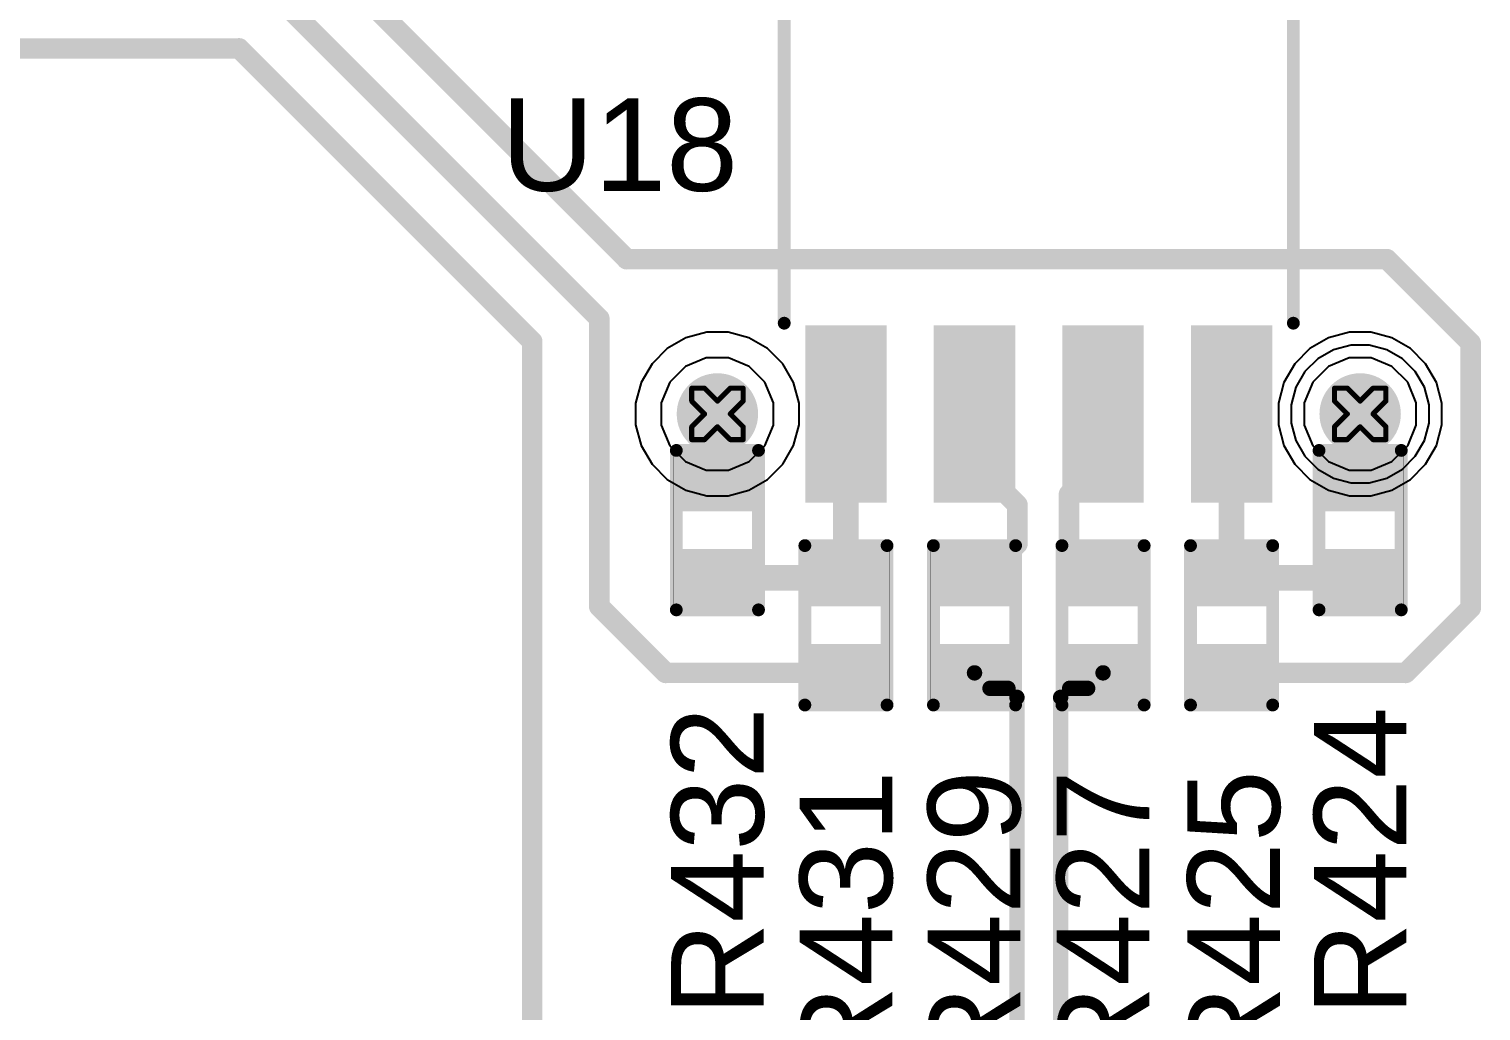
# Model space of a CAD drawing. Header units: inches. Extents: x 0 to 5379, y 0 to 5429.
# Drawn here: x 268.26 to 282.61, y 118.91 to 128.61 of the extents above; entities that cross this region are included whole.
import ezdxf

# ---------------------------------------------------------------- set-up
doc = ezdxf.new("R2010")
doc.units = ezdxf.units.IN
for name, color, linetype in [('Bottom Layer', 5, 'Continuous'), ('Bottom Solder', 6, 'Continuous'), ('Drill Drawing', 1, 'Continuous'), ('GND01', 16, 'Continuous'), ('GND02', 76, 'Continuous'), ('PWR', 156, 'Continuous'), ('SIG 01', 90, 'Continuous'), ('Top Layer', 1, 'Continuous'), ('Top Overlay', 2, 'Continuous'), ('Top Paste', 8, 'Continuous'), ('Top Solder', 216, 'Continuous'), ('Via Holes', 16, 'Continuous')]:
    doc.layers.add(name, color=color, linetype=linetype)
doc.styles.add('Arial', font='', dxfattribs={"height": 0.2})
doc.styles.get('Arial').set_extended_font_data('Arial')

# ---------------------------------------------------------------- blocks, each defined once
blk = doc.blocks.new('SOIC_8_0_154___3_90___W______140')
at = {"layer": 'Top Layer'}
for points in [[(-3.475, 1.605), (-3.475, 2.205), (-1.925, 2.205), (-1.925, 1.605)], [(1.925, 1.605), (1.925, 2.205), (3.475, 2.205), (3.475, 1.605)], [(-3.475, 0.335), (-3.475, 0.935), (-1.925, 0.935), (-1.925, 0.335)], [(1.925, 0.335), (1.925, 0.935), (3.475, 0.935), (3.475, 0.335)], [(-3.475, -0.935), (-3.475, -0.335), (-1.925, -0.335), (-1.925, -0.935)], [(1.925, -0.935), (1.925, -0.335), (3.475, -0.335), (3.475, -0.935)], [(-3.475, -2.205), (-3.475, -1.605), (-1.925, -1.605), (-1.925, -2.205)], [(1.925, -2.205), (1.925, -1.605), (3.475, -1.605), (3.475, -2.205)]]:
    blk.add_hatch(color=1, dxfattribs=at).paths.add_polyline_path(points)
at = {"layer": 'Top Overlay'}
blk.add_hatch(color=2, dxfattribs=at).paths.add_polyline_path([(-1.839, 1.626), (-1.483, 1.626), (-1.483, 2.21), (-1.839, 2.21)])
at = {"layer": 'Top Paste'}
for points in [[(-3.475, 1.605), (-3.475, 2.205), (-1.925, 2.205), (-1.925, 1.605)], [(1.925, 1.605), (1.925, 2.205), (3.475, 2.205), (3.475, 1.605)], [(-3.475, 0.335), (-3.475, 0.935), (-1.925, 0.935), (-1.925, 0.335)], [(1.925, 0.335), (1.925, 0.935), (3.475, 0.935), (3.475, 0.335)], [(-3.475, -0.935), (-3.475, -0.335), (-1.925, -0.335), (-1.925, -0.935)], [(1.925, -0.935), (1.925, -0.335), (3.475, -0.335), (3.475, -0.935)], [(-3.475, -2.205), (-3.475, -1.605), (-1.925, -1.605), (-1.925, -2.205)], [(1.925, -2.205), (1.925, -1.605), (3.475, -1.605), (3.475, -2.205)]]:
    blk.add_hatch(color=8, dxfattribs=at).paths.add_polyline_path(points)
at = {"layer": 'Top Solder'}
for points in [[(-3.577, 1.503), (-3.577, 2.307), (-1.823, 2.307), (-1.823, 1.503)], [(1.823, 1.503), (1.823, 2.307), (3.577, 2.307), (3.577, 1.503)], [(-3.577, 0.233), (-3.577, 1.037), (-1.823, 1.037), (-1.823, 0.233)], [(1.823, 0.233), (1.823, 1.037), (3.577, 1.037), (3.577, 0.233)], [(-3.577, -1.037), (-3.577, -0.233), (-1.823, -0.233), (-1.823, -1.037)], [(1.823, -1.037), (1.823, -0.233), (3.577, -0.233), (3.577, -1.037)], [(-3.577, -2.307), (-3.577, -1.503), (-1.823, -1.503), (-1.823, -2.307)], [(1.823, -2.307), (1.823, -1.503), (3.577, -1.503), (3.577, -2.307)]]:
    blk.add_hatch(color=216, dxfattribs=at).paths.add_polyline_path(points)
at = {"layer": 'Top Overlay'}
for points in [[(1.803, 2.515, 0.127, 0.127, 0), (-1.829, 2.515, 0.127, 0.127, 0)], [(-3.667, 1.93, 0.127, 0.127, 0), (-3.794, 2.057, 0.127, 0.127, 0)], [(-3.794, 1.803, 0.127, 0.127, 0), (-3.794, 2.057, 0.127, 0.127, 0)], [(-3.794, 1.803, 0.127, 0.127, 0), (-3.667, 1.93, 0.127, 0.127, 0)], [(1.803, -2.515, 0.127, 0.127, 0), (-1.829, -2.515, 0.127, 0.127, 0)]]:
    blk.add_lwpolyline(points, format="xyseb", dxfattribs=at)
for points in [[(-1.861, 2.515, 0.0635, 0.0635, 1), (-1.797, 2.515, 0.0635, 0.0635, 1)], [(1.772, 2.515, 0.0635, 0.0635, 1), (1.835, 2.515, 0.0635, 0.0635, 1)], [(-3.826, 2.057, 0.0635, 0.0635, 1), (-3.762, 2.057, 0.0635, 0.0635, 1)], [(-3.826, 2.057, 0.0635, 0.0635, 1), (-3.762, 2.057, 0.0635, 0.0635, 1)], [(-3.826, 1.803, 0.0635, 0.0635, 1), (-3.762, 1.803, 0.0635, 0.0635, 1)], [(-3.826, 1.803, 0.0635, 0.0635, 1), (-3.762, 1.803, 0.0635, 0.0635, 1)], [(-3.699, 1.93, 0.0635, 0.0635, 1), (-3.635, 1.93, 0.0635, 0.0635, 1)], [(-3.699, 1.93, 0.0635, 0.0635, 1), (-3.635, 1.93, 0.0635, 0.0635, 1)], [(-1.861, -2.515, 0.0635, 0.0635, 1), (-1.797, -2.515, 0.0635, 0.0635, 1)], [(1.772, -2.515, 0.0635, 0.0635, 1), (1.835, -2.515, 0.0635, 0.0635, 1)]]:
    blk.add_lwpolyline(points, format="xyseb", close=True, dxfattribs=at)
blk = doc.blocks.new('R___0402_339')
at = {"layer": 'Top Layer'}
for points in [[(-0.699, -0.318), (-0.699, 0.317), (-0.241, 0.317), (-0.241, -0.318)], [(0.241, -0.318), (0.241, 0.317), (0.699, 0.317), (0.699, -0.318)]]:
    blk.add_hatch(color=1, dxfattribs=at).paths.add_polyline_path(points)
at = {"layer": 'Top Paste'}
for points in [[(-0.699, -0.318), (-0.699, 0.317), (-0.241, 0.317), (-0.241, -0.318)], [(0.241, -0.318), (0.241, 0.317), (0.699, 0.317), (0.699, -0.318)]]:
    blk.add_hatch(color=8, dxfattribs=at).paths.add_polyline_path(points)
at = {"layer": 'Top Solder'}
for points in [[(-0.754, -0.373), (-0.754, 0.373), (-0.186, 0.373), (-0.186, -0.373)], [(0.186, -0.373), (0.186, 0.373), (0.754, 0.373), (0.754, -0.373)]]:
    blk.add_hatch(color=216, dxfattribs=at).paths.add_polyline_path(points)
at = {"layer": 'Top Overlay'}
for points in [[(0.787, 0.406, 0.127, 0.127, 0), (-0.787, 0.406, 0.127, 0.127, 0)], [(-0.787, -0.406, 0.127, 0.127, 0), (-0.787, 0.406, 0.127, 0.127, 0)], [(0.787, -0.406, 0.127, 0.127, 0), (0.787, 0.406, 0.127, 0.127, 0)], [(0.787, -0.406, 0.127, 0.127, 0), (-0.787, -0.406, 0.127, 0.127, 0)], [(0.813, -0.432, 0.00323, 0.00323, 0), (-0.813, -0.432, 0.00323, 0.00323, 0)]]:
    blk.add_lwpolyline(points, format="xyseb", dxfattribs=at)
for points in [[(-0.819, 0.406, 0.0635, 0.0635, 1), (-0.756, 0.406, 0.0635, 0.0635, 1)], [(-0.819, 0.406, 0.0635, 0.0635, 1), (-0.756, 0.406, 0.0635, 0.0635, 1)], [(0.756, 0.406, 0.0635, 0.0635, 1), (0.819, 0.406, 0.0635, 0.0635, 1)], [(0.756, 0.406, 0.0635, 0.0635, 1), (0.819, 0.406, 0.0635, 0.0635, 1)], [(-0.819, -0.406, 0.0635, 0.0635, 1), (-0.756, -0.406, 0.0635, 0.0635, 1)], [(-0.819, -0.406, 0.0635, 0.0635, 1), (-0.756, -0.406, 0.0635, 0.0635, 1)], [(-0.814, -0.432, 0.00161, 0.00161, 1), (-0.812, -0.432, 0.00161, 0.00161, 1)], [(0.756, -0.406, 0.0635, 0.0635, 1), (0.819, -0.406, 0.0635, 0.0635, 1)], [(0.756, -0.406, 0.0635, 0.0635, 1), (0.819, -0.406, 0.0635, 0.0635, 1)], [(0.812, -0.432, 0.00161, 0.00161, 1), (0.814, -0.432, 0.00161, 0.00161, 1)]]:
    blk.add_lwpolyline(points, format="xyseb", close=True, dxfattribs=at)
blk = doc.blocks.new('R___0402_340')
at = {"layer": 'Top Layer'}
for points in [[(-0.699, -0.318), (-0.699, 0.318), (-0.241, 0.318), (-0.241, -0.318)], [(0.241, -0.318), (0.241, 0.318), (0.699, 0.318), (0.699, -0.318)]]:
    blk.add_hatch(color=1, dxfattribs=at).paths.add_polyline_path(points)
at = {"layer": 'Top Paste'}
for points in [[(-0.699, -0.318), (-0.699, 0.318), (-0.241, 0.318), (-0.241, -0.318)], [(0.241, -0.318), (0.241, 0.318), (0.699, 0.318), (0.699, -0.318)]]:
    blk.add_hatch(color=8, dxfattribs=at).paths.add_polyline_path(points)
at = {"layer": 'Top Solder'}
for points in [[(-0.754, -0.373), (-0.754, 0.373), (-0.186, 0.373), (-0.186, -0.373)], [(0.186, -0.373), (0.186, 0.373), (0.754, 0.373), (0.754, -0.373)]]:
    blk.add_hatch(color=216, dxfattribs=at).paths.add_polyline_path(points)
at = {"layer": 'Top Overlay'}
for points in [[(-0.787, 0.406, 0.127, 0.127, 0), (0.787, 0.406, 0.127, 0.127, 0)], [(-0.787, 0.406, 0.127, 0.127, 0), (-0.787, -0.406, 0.127, 0.127, 0)], [(0.787, 0.406, 0.127, 0.127, 0), (0.787, -0.406, 0.127, 0.127, 0)], [(-0.787, -0.406, 0.127, 0.127, 0), (0.787, -0.406, 0.127, 0.127, 0)], [(-0.813, -0.432, 0.00323, 0.00323, 0), (0.813, -0.432, 0.00323, 0.00323, 0)]]:
    blk.add_lwpolyline(points, format="xyseb", dxfattribs=at)
for points in [[(-0.819, 0.406, 0.0635, 0.0635, 1), (-0.756, 0.406, 0.0635, 0.0635, 1)], [(-0.819, 0.406, 0.0635, 0.0635, 1), (-0.756, 0.406, 0.0635, 0.0635, 1)], [(0.756, 0.406, 0.0635, 0.0635, 1), (0.819, 0.406, 0.0635, 0.0635, 1)], [(0.756, 0.406, 0.0635, 0.0635, 1), (0.819, 0.406, 0.0635, 0.0635, 1)], [(-0.819, -0.406, 0.0635, 0.0635, 1), (-0.756, -0.406, 0.0635, 0.0635, 1)], [(-0.819, -0.406, 0.0635, 0.0635, 1), (-0.756, -0.406, 0.0635, 0.0635, 1)], [(-0.814, -0.432, 0.00161, 0.00161, 1), (-0.812, -0.432, 0.00161, 0.00161, 1)], [(0.756, -0.406, 0.0635, 0.0635, 1), (0.819, -0.406, 0.0635, 0.0635, 1)], [(0.756, -0.406, 0.0635, 0.0635, 1), (0.819, -0.406, 0.0635, 0.0635, 1)], [(0.812, -0.432, 0.00161, 0.00161, 1), (0.814, -0.432, 0.00161, 0.00161, 1)]]:
    blk.add_lwpolyline(points, format="xyseb", close=True, dxfattribs=at)
blk = doc.blocks.new('R___0402_342')
at = {"layer": 'Top Layer'}
for points in [[(-0.699, -0.318), (-0.699, 0.317), (-0.241, 0.317), (-0.241, -0.318)], [(0.241, -0.318), (0.241, 0.317), (0.699, 0.317), (0.699, -0.318)]]:
    blk.add_hatch(color=1, dxfattribs=at).paths.add_polyline_path(points)
at = {"layer": 'Top Paste'}
for points in [[(-0.699, -0.318), (-0.699, 0.317), (-0.241, 0.317), (-0.241, -0.318)], [(0.241, -0.318), (0.241, 0.317), (0.699, 0.317), (0.699, -0.318)]]:
    blk.add_hatch(color=8, dxfattribs=at).paths.add_polyline_path(points)
at = {"layer": 'Top Solder'}
for points in [[(-0.754, -0.373), (-0.754, 0.373), (-0.186, 0.373), (-0.186, -0.373)], [(0.186, -0.373), (0.186, 0.373), (0.754, 0.373), (0.754, -0.373)]]:
    blk.add_hatch(color=216, dxfattribs=at).paths.add_polyline_path(points)
at = {"layer": 'Top Overlay'}
for points in [[(0.787, 0.406, 0.127, 0.127, 0), (-0.787, 0.406, 0.127, 0.127, 0)], [(-0.787, -0.406, 0.127, 0.127, 0), (-0.787, 0.406, 0.127, 0.127, 0)], [(0.787, -0.406, 0.127, 0.127, 0), (0.787, 0.406, 0.127, 0.127, 0)], [(0.787, -0.406, 0.127, 0.127, 0), (-0.787, -0.406, 0.127, 0.127, 0)], [(0.813, -0.432, 0.00323, 0.00323, 0), (-0.813, -0.432, 0.00323, 0.00323, 0)]]:
    blk.add_lwpolyline(points, format="xyseb", dxfattribs=at)
for points in [[(-0.819, 0.406, 0.0635, 0.0635, 1), (-0.756, 0.406, 0.0635, 0.0635, 1)], [(-0.819, 0.406, 0.0635, 0.0635, 1), (-0.756, 0.406, 0.0635, 0.0635, 1)], [(0.756, 0.406, 0.0635, 0.0635, 1), (0.819, 0.406, 0.0635, 0.0635, 1)], [(0.756, 0.406, 0.0635, 0.0635, 1), (0.819, 0.406, 0.0635, 0.0635, 1)], [(-0.819, -0.406, 0.0635, 0.0635, 1), (-0.756, -0.406, 0.0635, 0.0635, 1)], [(-0.819, -0.406, 0.0635, 0.0635, 1), (-0.756, -0.406, 0.0635, 0.0635, 1)], [(-0.814, -0.432, 0.00161, 0.00161, 1), (-0.812, -0.432, 0.00161, 0.00161, 1)], [(0.756, -0.406, 0.0635, 0.0635, 1), (0.819, -0.406, 0.0635, 0.0635, 1)], [(0.756, -0.406, 0.0635, 0.0635, 1), (0.819, -0.406, 0.0635, 0.0635, 1)], [(0.812, -0.432, 0.00161, 0.00161, 1), (0.814, -0.432, 0.00161, 0.00161, 1)]]:
    blk.add_lwpolyline(points, format="xyseb", close=True, dxfattribs=at)
blk = doc.blocks.new('R___0402_344')
at = {"layer": 'Top Layer'}
for points in [[(-0.699, -0.318), (-0.699, 0.317), (-0.241, 0.317), (-0.241, -0.318)], [(0.241, -0.318), (0.241, 0.317), (0.699, 0.317), (0.699, -0.318)]]:
    blk.add_hatch(color=1, dxfattribs=at).paths.add_polyline_path(points)
at = {"layer": 'Top Paste'}
for points in [[(-0.699, -0.318), (-0.699, 0.317), (-0.241, 0.317), (-0.241, -0.318)], [(0.241, -0.318), (0.241, 0.317), (0.699, 0.317), (0.699, -0.318)]]:
    blk.add_hatch(color=8, dxfattribs=at).paths.add_polyline_path(points)
at = {"layer": 'Top Solder'}
for points in [[(-0.754, -0.373), (-0.754, 0.373), (-0.186, 0.373), (-0.186, -0.373)], [(0.186, -0.373), (0.186, 0.373), (0.754, 0.373), (0.754, -0.373)]]:
    blk.add_hatch(color=216, dxfattribs=at).paths.add_polyline_path(points)
at = {"layer": 'Top Overlay'}
for points in [[(0.787, 0.406, 0.127, 0.127, 0), (-0.787, 0.406, 0.127, 0.127, 0)], [(-0.787, -0.406, 0.127, 0.127, 0), (-0.787, 0.406, 0.127, 0.127, 0)], [(0.787, -0.406, 0.127, 0.127, 0), (0.787, 0.406, 0.127, 0.127, 0)], [(0.787, -0.406, 0.127, 0.127, 0), (-0.787, -0.406, 0.127, 0.127, 0)], [(0.813, -0.432, 0.00323, 0.00323, 0), (-0.813, -0.432, 0.00323, 0.00323, 0)]]:
    blk.add_lwpolyline(points, format="xyseb", dxfattribs=at)
for points in [[(-0.819, 0.406, 0.0635, 0.0635, 1), (-0.756, 0.406, 0.0635, 0.0635, 1)], [(-0.819, 0.406, 0.0635, 0.0635, 1), (-0.756, 0.406, 0.0635, 0.0635, 1)], [(0.756, 0.406, 0.0635, 0.0635, 1), (0.819, 0.406, 0.0635, 0.0635, 1)], [(0.756, 0.406, 0.0635, 0.0635, 1), (0.819, 0.406, 0.0635, 0.0635, 1)], [(-0.819, -0.406, 0.0635, 0.0635, 1), (-0.756, -0.406, 0.0635, 0.0635, 1)], [(-0.819, -0.406, 0.0635, 0.0635, 1), (-0.756, -0.406, 0.0635, 0.0635, 1)], [(-0.814, -0.432, 0.00161, 0.00161, 1), (-0.812, -0.432, 0.00161, 0.00161, 1)], [(0.756, -0.406, 0.0635, 0.0635, 1), (0.819, -0.406, 0.0635, 0.0635, 1)], [(0.756, -0.406, 0.0635, 0.0635, 1), (0.819, -0.406, 0.0635, 0.0635, 1)], [(0.812, -0.432, 0.00161, 0.00161, 1), (0.814, -0.432, 0.00161, 0.00161, 1)]]:
    blk.add_lwpolyline(points, format="xyseb", close=True, dxfattribs=at)
blk = doc.blocks.new('R___0402_346')
at = {"layer": 'Top Layer'}
for points in [[(-0.699, -0.318), (-0.699, 0.318), (-0.241, 0.318), (-0.241, -0.318)], [(0.241, -0.318), (0.241, 0.318), (0.699, 0.318), (0.699, -0.318)]]:
    blk.add_hatch(color=1, dxfattribs=at).paths.add_polyline_path(points)
at = {"layer": 'Top Paste'}
for points in [[(-0.699, -0.318), (-0.699, 0.318), (-0.241, 0.318), (-0.241, -0.318)], [(0.241, -0.318), (0.241, 0.318), (0.699, 0.318), (0.699, -0.318)]]:
    blk.add_hatch(color=8, dxfattribs=at).paths.add_polyline_path(points)
at = {"layer": 'Top Solder'}
for points in [[(-0.754, -0.373), (-0.754, 0.373), (-0.186, 0.373), (-0.186, -0.373)], [(0.186, -0.373), (0.186, 0.373), (0.754, 0.373), (0.754, -0.373)]]:
    blk.add_hatch(color=216, dxfattribs=at).paths.add_polyline_path(points)
at = {"layer": 'Top Overlay'}
for points in [[(-0.787, 0.406, 0.127, 0.127, 0), (0.787, 0.406, 0.127, 0.127, 0)], [(-0.787, 0.406, 0.127, 0.127, 0), (-0.787, -0.406, 0.127, 0.127, 0)], [(0.787, 0.406, 0.127, 0.127, 0), (0.787, -0.406, 0.127, 0.127, 0)], [(-0.787, -0.406, 0.127, 0.127, 0), (0.787, -0.406, 0.127, 0.127, 0)], [(-0.813, -0.432, 0.00323, 0.00323, 0), (0.813, -0.432, 0.00323, 0.00323, 0)]]:
    blk.add_lwpolyline(points, format="xyseb", dxfattribs=at)
for points in [[(-0.819, 0.406, 0.0635, 0.0635, 1), (-0.756, 0.406, 0.0635, 0.0635, 1)], [(-0.819, 0.406, 0.0635, 0.0635, 1), (-0.756, 0.406, 0.0635, 0.0635, 1)], [(0.756, 0.406, 0.0635, 0.0635, 1), (0.819, 0.406, 0.0635, 0.0635, 1)], [(0.756, 0.406, 0.0635, 0.0635, 1), (0.819, 0.406, 0.0635, 0.0635, 1)], [(-0.819, -0.406, 0.0635, 0.0635, 1), (-0.756, -0.406, 0.0635, 0.0635, 1)], [(-0.819, -0.406, 0.0635, 0.0635, 1), (-0.756, -0.406, 0.0635, 0.0635, 1)], [(-0.814, -0.432, 0.00161, 0.00161, 1), (-0.812, -0.432, 0.00161, 0.00161, 1)], [(0.756, -0.406, 0.0635, 0.0635, 1), (0.819, -0.406, 0.0635, 0.0635, 1)], [(0.756, -0.406, 0.0635, 0.0635, 1), (0.819, -0.406, 0.0635, 0.0635, 1)], [(0.812, -0.432, 0.00161, 0.00161, 1), (0.814, -0.432, 0.00161, 0.00161, 1)]]:
    blk.add_lwpolyline(points, format="xyseb", close=True, dxfattribs=at)
blk = doc.blocks.new('R___0402_347')
at = {"layer": 'Top Layer'}
for points in [[(-0.699, -0.318), (-0.699, 0.318), (-0.241, 0.318), (-0.241, -0.318)], [(0.241, -0.318), (0.241, 0.318), (0.699, 0.318), (0.699, -0.318)]]:
    blk.add_hatch(color=1, dxfattribs=at).paths.add_polyline_path(points)
at = {"layer": 'Top Paste'}
for points in [[(-0.699, -0.318), (-0.699, 0.318), (-0.241, 0.318), (-0.241, -0.318)], [(0.241, -0.318), (0.241, 0.318), (0.699, 0.318), (0.699, -0.318)]]:
    blk.add_hatch(color=8, dxfattribs=at).paths.add_polyline_path(points)
at = {"layer": 'Top Solder'}
for points in [[(-0.754, -0.373), (-0.754, 0.373), (-0.186, 0.373), (-0.186, -0.373)], [(0.186, -0.373), (0.186, 0.373), (0.754, 0.373), (0.754, -0.373)]]:
    blk.add_hatch(color=216, dxfattribs=at).paths.add_polyline_path(points)
at = {"layer": 'Top Overlay'}
for points in [[(-0.787, 0.406, 0.127, 0.127, 0), (0.787, 0.406, 0.127, 0.127, 0)], [(-0.787, 0.406, 0.127, 0.127, 0), (-0.787, -0.406, 0.127, 0.127, 0)], [(0.787, 0.406, 0.127, 0.127, 0), (0.787, -0.406, 0.127, 0.127, 0)], [(-0.787, -0.406, 0.127, 0.127, 0), (0.787, -0.406, 0.127, 0.127, 0)], [(-0.813, -0.432, 0.00323, 0.00323, 0), (0.813, -0.432, 0.00323, 0.00323, 0)]]:
    blk.add_lwpolyline(points, format="xyseb", dxfattribs=at)
for points in [[(-0.819, 0.406, 0.0635, 0.0635, 1), (-0.756, 0.406, 0.0635, 0.0635, 1)], [(-0.819, 0.406, 0.0635, 0.0635, 1), (-0.756, 0.406, 0.0635, 0.0635, 1)], [(0.756, 0.406, 0.0635, 0.0635, 1), (0.819, 0.406, 0.0635, 0.0635, 1)], [(0.756, 0.406, 0.0635, 0.0635, 1), (0.819, 0.406, 0.0635, 0.0635, 1)], [(-0.819, -0.406, 0.0635, 0.0635, 1), (-0.756, -0.406, 0.0635, 0.0635, 1)], [(-0.819, -0.406, 0.0635, 0.0635, 1), (-0.756, -0.406, 0.0635, 0.0635, 1)], [(-0.814, -0.432, 0.00161, 0.00161, 1), (-0.812, -0.432, 0.00161, 0.00161, 1)], [(0.756, -0.406, 0.0635, 0.0635, 1), (0.819, -0.406, 0.0635, 0.0635, 1)], [(0.756, -0.406, 0.0635, 0.0635, 1), (0.819, -0.406, 0.0635, 0.0635, 1)], [(0.812, -0.432, 0.00161, 0.00161, 1), (0.814, -0.432, 0.00161, 0.00161, 1)]]:
    blk.add_lwpolyline(points, format="xyseb", close=True, dxfattribs=at)

msp = doc.modelspace()

# ---------------------------------------------------------------- hatches: boundary and pattern name
at = {"layer": 'Bottom Layer'}
h = msp.add_hatch(color=5, dxfattribs=at)
edge = h.paths.add_edge_path()
edge.add_arc((275.062, 124.811), 0.3, 0, 360)
h = msp.add_hatch(color=5, dxfattribs=at)
edge = h.paths.add_edge_path()
edge.add_arc((281.412, 124.811), 0.3, 0, 360)
at = {"layer": 'Bottom Solder'}
h = msp.add_hatch(color=6, dxfattribs=at)
edge = h.paths.add_edge_path()
edge.add_arc((275.062, 124.811), 0.402, 0, 360)
h = msp.add_hatch(color=6, dxfattribs=at)
edge = h.paths.add_edge_path()
edge.add_arc((281.412, 124.811), 0.402, 0, 360)
at = {"layer": 'GND01'}
h = msp.add_hatch(color=16, dxfattribs=at)
edge = h.paths.add_edge_path()
edge.add_arc((275.062, 124.811), 0.3, 0, 360)
h = msp.add_hatch(color=16, dxfattribs=at)
edge = h.paths.add_edge_path()
edge.add_arc((281.412, 124.811), 0.3, 0, 360)
at = {"layer": 'GND02'}
h = msp.add_hatch(color=76, dxfattribs=at)
edge = h.paths.add_edge_path()
edge.add_arc((275.062, 124.811), 0.3, 0, 360)
h = msp.add_hatch(color=76, dxfattribs=at)
edge = h.paths.add_edge_path()
edge.add_arc((281.412, 124.811), 0.3, 0, 360)
at = {"layer": 'PWR'}
h = msp.add_hatch(color=156, dxfattribs=at)
edge = h.paths.add_edge_path()
edge.add_arc((275.062, 124.811), 0.3, 0, 360)
h = msp.add_hatch(color=156, dxfattribs=at)
edge = h.paths.add_edge_path()
edge.add_arc((281.412, 124.811), 0.3, 0, 360)
at = {"layer": 'SIG 01'}
h = msp.add_hatch(color=90, dxfattribs=at)
edge = h.paths.add_edge_path()
edge.add_arc((275.062, 124.811), 0.3, 0, 360)
h = msp.add_hatch(color=90, dxfattribs=at)
edge = h.paths.add_edge_path()
edge.add_arc((281.412, 124.811), 0.3, 0, 360)
at = {"layer": 'Top Layer'}
h = msp.add_hatch(color=1, dxfattribs=at)
edge = h.paths.add_edge_path()
edge.add_arc((275.062, 124.811), 0.3, 0, 360)
h = msp.add_hatch(color=1, dxfattribs=at)
edge = h.paths.add_edge_path()
edge.add_arc((281.412, 124.811), 0.3, 0, 360)
at = {"layer": 'Top Solder'}
h = msp.add_hatch(color=216, dxfattribs=at)
edge = h.paths.add_edge_path()
edge.add_arc((275.062, 124.811), 0.402, 0, 360)
h = msp.add_hatch(color=216, dxfattribs=at)
edge = h.paths.add_edge_path()
edge.add_arc((281.412, 124.811), 0.402, 0, 360)
at = {"layer": 'Via Holes'}
h = msp.add_hatch(color=7, dxfattribs=at)
edge = h.paths.add_edge_path()
edge.add_arc((275.062, 124.811), 0.15, 0, 360)
h = msp.add_hatch(color=7, dxfattribs=at)
edge = h.paths.add_edge_path()
edge.add_arc((281.412, 124.811), 0.15, 0, 360)

# ---------------------------------------------------------------- linework, layer by layer
at = {"layer": 'Bottom Layer'}
for p, q in [((274.75, 125.564), (274.566, 125.457)), ((274.956, 125.619), (274.75, 125.564)), ((275.169, 125.619), (274.956, 125.619)), ((275.374, 125.564), (275.169, 125.619)), ((275.558, 125.457), (275.374, 125.564)), ((281.1, 125.564), (280.916, 125.457)), ((281.306, 125.619), (281.1, 125.564)), ((281.519, 125.619), (281.306, 125.619)), ((281.724, 125.564), (281.519, 125.619)), ((281.908, 125.457), (281.724, 125.564)), ((274.566, 125.457), (274.416, 125.307)), ((275.709, 125.307), (275.558, 125.457)), ((280.916, 125.457), (280.766, 125.307)), ((282.059, 125.307), (281.908, 125.457)), ((274.416, 125.307), (274.309, 125.123)), ((275.815, 125.123), (275.709, 125.307)), ((280.766, 125.307), (280.659, 125.123)), ((282.165, 125.123), (282.059, 125.307)), ((274.309, 125.123), (274.254, 124.917)), ((275.87, 124.917), (275.815, 125.123)), ((280.659, 125.123), (280.604, 124.917)), ((282.22, 124.917), (282.165, 125.123)), ((274.254, 124.917), (274.254, 124.704)), ((275.87, 124.704), (275.87, 124.917)), ((280.604, 124.917), (280.604, 124.704)), ((282.22, 124.704), (282.22, 124.917)), ((274.254, 124.704), (274.309, 124.499)), ((275.815, 124.499), (275.87, 124.704)), ((280.604, 124.704), (280.659, 124.499)), ((282.165, 124.499), (282.22, 124.704)), ((274.309, 124.499), (274.416, 124.315)), ((275.709, 124.315), (275.815, 124.499)), ((280.659, 124.499), (280.766, 124.315)), ((282.059, 124.315), (282.165, 124.499)), ((274.416, 124.315), (274.566, 124.164)), ((275.558, 124.164), (275.709, 124.315)), ((280.766, 124.315), (280.916, 124.164)), ((281.908, 124.164), (282.059, 124.315)), ((274.566, 124.164), (274.75, 124.058)), ((275.374, 124.058), (275.558, 124.164)), ((280.916, 124.164), (281.1, 124.058)), ((281.724, 124.058), (281.908, 124.164)), ((274.75, 124.058), (274.956, 124.003)), ((274.956, 124.003), (275.169, 124.003)), ((275.169, 124.003), (275.374, 124.058)), ((281.1, 124.058), (281.306, 124.003)), ((281.306, 124.003), (281.519, 124.003)), ((281.519, 124.003), (281.724, 124.058))]:
    msp.add_line(p, q, dxfattribs=at)
at = {"layer": 'Drill Drawing'}
for points in [[(274.808, 124.938, 0.0508, 0.0508, 0), (274.808, 125.065, 0.0508, 0.0508, 0)], [(274.808, 125.065, 0.0508, 0.0508, 0), (274.935, 125.065, 0.0508, 0.0508, 0)], [(274.935, 125.065, 0.0508, 0.0508, 0), (275.062, 124.938, 0.0508, 0.0508, 0)], [(275.062, 124.938, 0.0508, 0.0508, 0), (275.189, 125.065, 0.0508, 0.0508, 0)], [(275.189, 125.065, 0.0508, 0.0508, 0), (275.316, 125.065, 0.0508, 0.0508, 0)], [(275.316, 124.938, 0.0508, 0.0508, 0), (275.316, 125.065, 0.0508, 0.0508, 0)], [(281.158, 124.938, 0.0508, 0.0508, 0), (281.158, 125.065, 0.0508, 0.0508, 0)], [(281.158, 125.065, 0.0508, 0.0508, 0), (281.285, 125.065, 0.0508, 0.0508, 0)], [(281.285, 125.065, 0.0508, 0.0508, 0), (281.412, 124.938, 0.0508, 0.0508, 0)], [(281.412, 124.938, 0.0508, 0.0508, 0), (281.539, 125.065, 0.0508, 0.0508, 0)], [(281.539, 125.065, 0.0508, 0.0508, 0), (281.666, 125.065, 0.0508, 0.0508, 0)], [(281.666, 124.938, 0.0508, 0.0508, 0), (281.666, 125.065, 0.0508, 0.0508, 0)], [(274.808, 124.938, 0.0508, 0.0508, 0), (274.935, 124.811, 0.0508, 0.0508, 0)], [(275.189, 124.811, 0.0508, 0.0508, 0), (275.316, 124.938, 0.0508, 0.0508, 0)], [(281.158, 124.938, 0.0508, 0.0508, 0), (281.285, 124.811, 0.0508, 0.0508, 0)], [(281.539, 124.811, 0.0508, 0.0508, 0), (281.666, 124.938, 0.0508, 0.0508, 0)], [(274.808, 124.684, 0.0508, 0.0508, 0), (274.935, 124.811, 0.0508, 0.0508, 0)], [(275.189, 124.811, 0.0508, 0.0508, 0), (275.316, 124.684, 0.0508, 0.0508, 0)], [(281.158, 124.684, 0.0508, 0.0508, 0), (281.285, 124.811, 0.0508, 0.0508, 0)], [(281.539, 124.811, 0.0508, 0.0508, 0), (281.666, 124.684, 0.0508, 0.0508, 0)], [(274.808, 124.557, 0.0508, 0.0508, 0), (274.808, 124.684, 0.0508, 0.0508, 0)], [(274.935, 124.557, 0.0508, 0.0508, 0), (275.062, 124.684, 0.0508, 0.0508, 0)], [(275.062, 124.684, 0.0508, 0.0508, 0), (275.189, 124.557, 0.0508, 0.0508, 0)], [(275.316, 124.557, 0.0508, 0.0508, 0), (275.316, 124.684, 0.0508, 0.0508, 0)], [(281.158, 124.557, 0.0508, 0.0508, 0), (281.158, 124.684, 0.0508, 0.0508, 0)], [(281.285, 124.557, 0.0508, 0.0508, 0), (281.412, 124.684, 0.0508, 0.0508, 0)], [(281.412, 124.684, 0.0508, 0.0508, 0), (281.539, 124.557, 0.0508, 0.0508, 0)], [(281.666, 124.557, 0.0508, 0.0508, 0), (281.666, 124.684, 0.0508, 0.0508, 0)], [(274.808, 124.557, 0.0508, 0.0508, 0), (274.935, 124.557, 0.0508, 0.0508, 0)], [(275.189, 124.557, 0.0508, 0.0508, 0), (275.316, 124.557, 0.0508, 0.0508, 0)], [(281.158, 124.557, 0.0508, 0.0508, 0), (281.285, 124.557, 0.0508, 0.0508, 0)], [(281.539, 124.557, 0.0508, 0.0508, 0), (281.666, 124.557, 0.0508, 0.0508, 0)]]:
    msp.add_lwpolyline(points, format="xyseb", dxfattribs=at)
for points in [[(274.796, 125.065, 0.0254, 0.0254, 1), (274.821, 125.065, 0.0254, 0.0254, 1)], [(274.796, 125.065, 0.0254, 0.0254, 1), (274.821, 125.065, 0.0254, 0.0254, 1)], [(274.923, 125.065, 0.0254, 0.0254, 1), (274.948, 125.065, 0.0254, 0.0254, 1)], [(274.923, 125.065, 0.0254, 0.0254, 1), (274.948, 125.065, 0.0254, 0.0254, 1)], [(275.177, 125.065, 0.0254, 0.0254, 1), (275.202, 125.065, 0.0254, 0.0254, 1)], [(275.177, 125.065, 0.0254, 0.0254, 1), (275.202, 125.065, 0.0254, 0.0254, 1)], [(275.304, 125.065, 0.0254, 0.0254, 1), (275.329, 125.065, 0.0254, 0.0254, 1)], [(275.304, 125.065, 0.0254, 0.0254, 1), (275.329, 125.065, 0.0254, 0.0254, 1)], [(281.146, 125.065, 0.0254, 0.0254, 1), (281.171, 125.065, 0.0254, 0.0254, 1)], [(281.146, 125.065, 0.0254, 0.0254, 1), (281.171, 125.065, 0.0254, 0.0254, 1)], [(281.273, 125.065, 0.0254, 0.0254, 1), (281.298, 125.065, 0.0254, 0.0254, 1)], [(281.273, 125.065, 0.0254, 0.0254, 1), (281.298, 125.065, 0.0254, 0.0254, 1)], [(281.527, 125.065, 0.0254, 0.0254, 1), (281.552, 125.065, 0.0254, 0.0254, 1)], [(281.527, 125.065, 0.0254, 0.0254, 1), (281.552, 125.065, 0.0254, 0.0254, 1)], [(281.654, 125.065, 0.0254, 0.0254, 1), (281.679, 125.065, 0.0254, 0.0254, 1)], [(281.654, 125.065, 0.0254, 0.0254, 1), (281.679, 125.065, 0.0254, 0.0254, 1)], [(274.796, 124.938, 0.0254, 0.0254, 1), (274.821, 124.938, 0.0254, 0.0254, 1)], [(274.796, 124.938, 0.0254, 0.0254, 1), (274.821, 124.938, 0.0254, 0.0254, 1)], [(275.05, 124.938, 0.0254, 0.0254, 1), (275.075, 124.938, 0.0254, 0.0254, 1)], [(275.05, 124.938, 0.0254, 0.0254, 1), (275.075, 124.938, 0.0254, 0.0254, 1)], [(275.304, 124.938, 0.0254, 0.0254, 1), (275.329, 124.938, 0.0254, 0.0254, 1)], [(275.304, 124.938, 0.0254, 0.0254, 1), (275.329, 124.938, 0.0254, 0.0254, 1)], [(281.146, 124.938, 0.0254, 0.0254, 1), (281.171, 124.938, 0.0254, 0.0254, 1)], [(281.146, 124.938, 0.0254, 0.0254, 1), (281.171, 124.938, 0.0254, 0.0254, 1)], [(281.4, 124.938, 0.0254, 0.0254, 1), (281.425, 124.938, 0.0254, 0.0254, 1)], [(281.4, 124.938, 0.0254, 0.0254, 1), (281.425, 124.938, 0.0254, 0.0254, 1)], [(281.654, 124.938, 0.0254, 0.0254, 1), (281.679, 124.938, 0.0254, 0.0254, 1)], [(281.654, 124.938, 0.0254, 0.0254, 1), (281.679, 124.938, 0.0254, 0.0254, 1)], [(274.923, 124.811, 0.0254, 0.0254, 1), (274.948, 124.811, 0.0254, 0.0254, 1)], [(274.923, 124.811, 0.0254, 0.0254, 1), (274.948, 124.811, 0.0254, 0.0254, 1)], [(275.177, 124.811, 0.0254, 0.0254, 1), (275.202, 124.811, 0.0254, 0.0254, 1)], [(275.177, 124.811, 0.0254, 0.0254, 1), (275.202, 124.811, 0.0254, 0.0254, 1)], [(281.273, 124.811, 0.0254, 0.0254, 1), (281.298, 124.811, 0.0254, 0.0254, 1)], [(281.273, 124.811, 0.0254, 0.0254, 1), (281.298, 124.811, 0.0254, 0.0254, 1)], [(281.527, 124.811, 0.0254, 0.0254, 1), (281.552, 124.811, 0.0254, 0.0254, 1)], [(281.527, 124.811, 0.0254, 0.0254, 1), (281.552, 124.811, 0.0254, 0.0254, 1)], [(274.796, 124.684, 0.0254, 0.0254, 1), (274.821, 124.684, 0.0254, 0.0254, 1)], [(274.796, 124.684, 0.0254, 0.0254, 1), (274.821, 124.684, 0.0254, 0.0254, 1)], [(275.05, 124.684, 0.0254, 0.0254, 1), (275.075, 124.684, 0.0254, 0.0254, 1)], [(275.05, 124.684, 0.0254, 0.0254, 1), (275.075, 124.684, 0.0254, 0.0254, 1)], [(275.304, 124.684, 0.0254, 0.0254, 1), (275.329, 124.684, 0.0254, 0.0254, 1)], [(275.304, 124.684, 0.0254, 0.0254, 1), (275.329, 124.684, 0.0254, 0.0254, 1)], [(281.146, 124.684, 0.0254, 0.0254, 1), (281.171, 124.684, 0.0254, 0.0254, 1)], [(281.146, 124.684, 0.0254, 0.0254, 1), (281.171, 124.684, 0.0254, 0.0254, 1)], [(281.4, 124.684, 0.0254, 0.0254, 1), (281.425, 124.684, 0.0254, 0.0254, 1)], [(281.4, 124.684, 0.0254, 0.0254, 1), (281.425, 124.684, 0.0254, 0.0254, 1)], [(281.654, 124.684, 0.0254, 0.0254, 1), (281.679, 124.684, 0.0254, 0.0254, 1)], [(281.654, 124.684, 0.0254, 0.0254, 1), (281.679, 124.684, 0.0254, 0.0254, 1)], [(274.796, 124.557, 0.0254, 0.0254, 1), (274.821, 124.557, 0.0254, 0.0254, 1)], [(274.796, 124.557, 0.0254, 0.0254, 1), (274.821, 124.557, 0.0254, 0.0254, 1)], [(274.923, 124.557, 0.0254, 0.0254, 1), (274.948, 124.557, 0.0254, 0.0254, 1)], [(274.923, 124.557, 0.0254, 0.0254, 1), (274.948, 124.557, 0.0254, 0.0254, 1)], [(275.177, 124.557, 0.0254, 0.0254, 1), (275.202, 124.557, 0.0254, 0.0254, 1)], [(275.177, 124.557, 0.0254, 0.0254, 1), (275.202, 124.557, 0.0254, 0.0254, 1)], [(275.304, 124.557, 0.0254, 0.0254, 1), (275.329, 124.557, 0.0254, 0.0254, 1)], [(275.304, 124.557, 0.0254, 0.0254, 1), (275.329, 124.557, 0.0254, 0.0254, 1)], [(281.146, 124.557, 0.0254, 0.0254, 1), (281.171, 124.557, 0.0254, 0.0254, 1)], [(281.146, 124.557, 0.0254, 0.0254, 1), (281.171, 124.557, 0.0254, 0.0254, 1)], [(281.273, 124.557, 0.0254, 0.0254, 1), (281.298, 124.557, 0.0254, 0.0254, 1)], [(281.273, 124.557, 0.0254, 0.0254, 1), (281.298, 124.557, 0.0254, 0.0254, 1)], [(281.527, 124.557, 0.0254, 0.0254, 1), (281.552, 124.557, 0.0254, 0.0254, 1)], [(281.527, 124.557, 0.0254, 0.0254, 1), (281.552, 124.557, 0.0254, 0.0254, 1)], [(281.654, 124.557, 0.0254, 0.0254, 1), (281.679, 124.557, 0.0254, 0.0254, 1)], [(281.654, 124.557, 0.0254, 0.0254, 1), (281.679, 124.557, 0.0254, 0.0254, 1)]]:
    msp.add_lwpolyline(points, format="xyseb", close=True, dxfattribs=at)
at = {"layer": 'GND01'}
for p, q in [((281.098, 125.28), (280.943, 125.125)), ((281.302, 125.365), (281.098, 125.28)), ((281.522, 125.365), (281.302, 125.365)), ((281.726, 125.28), (281.522, 125.365)), ((281.882, 125.125), (281.726, 125.28)), ((280.943, 125.125), (280.858, 124.921)), ((281.966, 124.921), (281.882, 125.125)), ((280.858, 124.921), (280.858, 124.7)), ((281.966, 124.7), (281.966, 124.921)), ((280.858, 124.7), (280.943, 124.497)), ((281.882, 124.497), (281.966, 124.7)), ((280.943, 124.497), (281.098, 124.341)), ((281.726, 124.341), (281.882, 124.497)), ((281.098, 124.341), (281.302, 124.257)), ((281.302, 124.257), (281.522, 124.257)), ((281.522, 124.257), (281.726, 124.341))]:
    msp.add_line(p, q, dxfattribs=at)
at = {"layer": 'GND02'}
for p, q in [((281.098, 125.28), (280.943, 125.125)), ((281.302, 125.365), (281.098, 125.28)), ((281.522, 125.365), (281.302, 125.365)), ((281.726, 125.28), (281.522, 125.365)), ((281.882, 125.125), (281.726, 125.28)), ((280.943, 125.125), (280.858, 124.921)), ((281.966, 124.921), (281.882, 125.125)), ((280.858, 124.921), (280.858, 124.7)), ((281.966, 124.7), (281.966, 124.921)), ((280.858, 124.7), (280.943, 124.497)), ((281.882, 124.497), (281.966, 124.7)), ((280.943, 124.497), (281.098, 124.341)), ((281.726, 124.341), (281.882, 124.497)), ((281.098, 124.341), (281.302, 124.257)), ((281.302, 124.257), (281.522, 124.257)), ((281.522, 124.257), (281.726, 124.341))]:
    msp.add_line(p, q, dxfattribs=at)
at = {"layer": 'PWR'}
for p, q in [((274.748, 125.28), (274.593, 125.125)), ((274.952, 125.365), (274.748, 125.28)), ((275.172, 125.365), (274.952, 125.365)), ((275.376, 125.28), (275.172, 125.365)), ((275.532, 125.125), (275.376, 125.28)), ((274.593, 125.125), (274.508, 124.921)), ((275.616, 124.921), (275.532, 125.125)), ((274.508, 124.921), (274.508, 124.7)), ((275.616, 124.7), (275.616, 124.921)), ((274.508, 124.7), (274.593, 124.497)), ((275.532, 124.497), (275.616, 124.7)), ((274.593, 124.497), (274.748, 124.341)), ((275.376, 124.341), (275.532, 124.497)), ((274.748, 124.341), (274.952, 124.257)), ((274.952, 124.257), (275.172, 124.257)), ((275.172, 124.257), (275.376, 124.341))]:
    msp.add_line(p, q, dxfattribs=at)
at = {"layer": 'SIG 01'}
for p, q in [((281.149, 125.445), (280.994, 125.356)), ((281.323, 125.492), (281.149, 125.445)), ((281.502, 125.492), (281.323, 125.492)), ((281.675, 125.445), (281.502, 125.492)), ((281.83, 125.356), (281.675, 125.445)), ((280.867, 125.229), (280.778, 125.074)), ((280.994, 125.356), (280.867, 125.229)), ((281.957, 125.229), (281.83, 125.356)), ((282.047, 125.074), (281.957, 125.229)), ((280.778, 125.074), (280.731, 124.9)), ((282.093, 124.9), (282.047, 125.074)), ((280.731, 124.9), (280.731, 124.721)), ((282.093, 124.721), (282.093, 124.9)), ((280.731, 124.721), (280.778, 124.548)), ((282.047, 124.548), (282.093, 124.721)), ((280.778, 124.548), (280.867, 124.393)), ((281.957, 124.393), (282.047, 124.548)), ((280.867, 124.393), (280.994, 124.266)), ((281.83, 124.266), (281.957, 124.393)), ((280.994, 124.266), (281.149, 124.176)), ((281.675, 124.176), (281.83, 124.266)), ((281.149, 124.176), (281.323, 124.13)), ((281.323, 124.13), (281.502, 124.13)), ((281.502, 124.13), (281.675, 124.176))]:
    msp.add_line(p, q, dxfattribs=at)
at = {"layer": 'Top Layer'}
for points in [[(271.093, 129.413, 0.203, 0.203, 0), (274.166, 126.34, 0.203, 0.203, 0)], [(270.743, 128.905, 0.203, 0.203, 0), (273.895, 125.753, 0.203, 0.203, 0)], [(242.768, 128.422, 0.203, 0.203, 0), (270.337, 128.422, 0.203, 0.203, 0)], [(270.337, 128.422, 0.203, 0.203, 0), (273.232, 125.527, 0.203, 0.203, 0)], [(274.166, 126.34, 0.203, 0.203, 0), (281.675, 126.34, 0.203, 0.203, 0)], [(281.675, 126.34, 0.203, 0.203, 0), (282.504, 125.511, 0.203, 0.203, 0)], [(273.895, 122.909, 0.203, 0.203, 0), (273.895, 125.753, 0.203, 0.203, 0)], [(273.232, 114.639, 0.203, 0.203, 0), (273.232, 125.527, 0.203, 0.203, 0)], [(282.504, 122.894, 0.203, 0.203, 0), (282.504, 125.511, 0.203, 0.203, 0)], [(275.062, 124.132, 0.254, 0.254, 0), (275.062, 124.811, 0.254, 0.254, 0)], [(276.332, 123.193, 0.254, 0.254, 0), (276.332, 124.811, 0.254, 0.254, 0)], [(280.142, 123.193, 0.254, 0.254, 0), (280.142, 124.811, 0.254, 0.254, 0)], [(281.412, 124.132, 0.254, 0.254, 0), (281.412, 124.811, 0.254, 0.254, 0)], [(277.602, 124.336, 0.203, 0.203, 0), (277.602, 124.811, 0.203, 0.203, 0)], [(278.872, 124.336, 0.203, 0.203, 0), (278.872, 124.811, 0.203, 0.203, 0)], [(277.602, 124.336, 0.203, 0.203, 0), (278.026, 123.912, 0.203, 0.203, 0)], [(278.674, 124.137, 0.203, 0.203, 0), (278.872, 124.336, 0.203, 0.203, 0)], [(278.535, 124.018, 0.203, 0.203, 0), (278.654, 124.137, 0.203, 0.203, 0)], [(278.654, 124.137, 0.203, 0.203, 0), (278.674, 124.137, 0.203, 0.203, 0)], [(278.535, 123.441, 0.203, 0.203, 0), (278.535, 124.018, 0.203, 0.203, 0)], [(278.026, 123.527, 0.203, 0.203, 0), (278.026, 123.912, 0.203, 0.203, 0)], [(277.818, 123.32, 0.203, 0.203, 0), (278.026, 123.527, 0.203, 0.203, 0)], [(278.535, 123.441, 0.203, 0.203, 0), (278.783, 123.193, 0.203, 0.203, 0)], [(277.691, 123.193, 0.203, 0.203, 0), (277.818, 123.32, 0.203, 0.203, 0)], [(277.818, 123.32, 0.203, 0.203, 0), (277.818, 123.32, 0.203, 0.203, 0)], [(275.062, 123.193, 0.254, 0.254, 0), (276.332, 123.193, 0.254, 0.254, 0)], [(277.602, 123.193, 0.203, 0.203, 0), (277.691, 123.193, 0.203, 0.203, 0)], [(278.783, 123.193, 0.203, 0.203, 0), (278.872, 123.193, 0.203, 0.203, 0)], [(280.142, 123.193, 0.254, 0.254, 0), (281.412, 123.193, 0.254, 0.254, 0)], [(273.895, 122.909, 0.203, 0.203, 0), (274.551, 122.253, 0.203, 0.203, 0)], [(281.862, 122.253, 0.203, 0.203, 0), (282.504, 122.894, 0.203, 0.203, 0)], [(274.551, 122.253, 0.203, 0.203, 0), (276.332, 122.253, 0.203, 0.203, 0)], [(277.602, 122.253, 0.152, 0.152, 0), (277.755, 122.1, 0.152, 0.152, 0)], [(278.72, 122.1, 0.152, 0.152, 0), (278.872, 122.253, 0.152, 0.152, 0)], [(280.142, 122.253, 0.203, 0.203, 0), (281.862, 122.253, 0.203, 0.203, 0)], [(277.755, 122.1, 0.152, 0.152, 0), (277.932, 122.1, 0.152, 0.152, 0)], [(277.932, 122.1, 0.152, 0.152, 0), (278.021, 122.011, 0.152, 0.152, 0)], [(278.021, 116.31, 0.152, 0.152, 0), (278.021, 122.011, 0.152, 0.152, 0)], [(278.453, 122.011, 0.152, 0.152, 0), (278.542, 122.1, 0.152, 0.152, 0)], [(278.453, 116.489, 0.152, 0.152, 0), (278.453, 122.011, 0.152, 0.152, 0)], [(278.542, 122.1, 0.152, 0.152, 0), (278.72, 122.1, 0.152, 0.152, 0)]]:
    msp.add_lwpolyline(points, format="xyseb", dxfattribs=at)
for points in [[(270.286, 128.422, 0.102, 0.102, 1), (270.388, 128.422, 0.102, 0.102, 1)], [(270.286, 128.422, 0.102, 0.102, 1), (270.388, 128.422, 0.102, 0.102, 1)], [(274.115, 126.34, 0.102, 0.102, 1), (274.217, 126.34, 0.102, 0.102, 1)], [(274.115, 126.34, 0.102, 0.102, 1), (274.217, 126.34, 0.102, 0.102, 1)], [(281.624, 126.34, 0.102, 0.102, 1), (281.726, 126.34, 0.102, 0.102, 1)], [(281.624, 126.34, 0.102, 0.102, 1), (281.726, 126.34, 0.102, 0.102, 1)], [(273.844, 125.753, 0.102, 0.102, 1), (273.946, 125.753, 0.102, 0.102, 1)], [(273.844, 125.753, 0.102, 0.102, 1), (273.946, 125.753, 0.102, 0.102, 1)], [(273.182, 125.527, 0.102, 0.102, 1), (273.283, 125.527, 0.102, 0.102, 1)], [(273.182, 125.527, 0.102, 0.102, 1), (273.283, 125.527, 0.102, 0.102, 1)], [(282.453, 125.511, 0.102, 0.102, 1), (282.555, 125.511, 0.102, 0.102, 1)], [(282.453, 125.511, 0.102, 0.102, 1), (282.555, 125.511, 0.102, 0.102, 1)], [(274.999, 124.811, 0.127, 0.127, 1), (275.126, 124.811, 0.127, 0.127, 1)], [(276.269, 124.811, 0.127, 0.127, 1), (276.396, 124.811, 0.127, 0.127, 1)], [(280.079, 124.811, 0.127, 0.127, 1), (280.206, 124.811, 0.127, 0.127, 1)], [(281.349, 124.811, 0.127, 0.127, 1), (281.476, 124.811, 0.127, 0.127, 1)], [(277.551, 124.811, 0.102, 0.102, 1), (277.653, 124.811, 0.102, 0.102, 1)], [(278.821, 124.811, 0.102, 0.102, 1), (278.923, 124.811, 0.102, 0.102, 1)], [(277.551, 124.336, 0.102, 0.102, 1), (277.653, 124.336, 0.102, 0.102, 1)], [(277.551, 124.336, 0.102, 0.102, 1), (277.653, 124.336, 0.102, 0.102, 1)], [(278.821, 124.336, 0.102, 0.102, 1), (278.923, 124.336, 0.102, 0.102, 1)], [(278.821, 124.336, 0.102, 0.102, 1), (278.923, 124.336, 0.102, 0.102, 1)], [(274.999, 124.132, 0.127, 0.127, 1), (275.126, 124.132, 0.127, 0.127, 1)], [(278.604, 124.137, 0.102, 0.102, 1), (278.705, 124.137, 0.102, 0.102, 1)], [(278.604, 124.137, 0.102, 0.102, 1), (278.705, 124.137, 0.102, 0.102, 1)], [(278.623, 124.137, 0.102, 0.102, 1), (278.725, 124.137, 0.102, 0.102, 1)], [(278.623, 124.137, 0.102, 0.102, 1), (278.725, 124.137, 0.102, 0.102, 1)], [(281.349, 124.132, 0.127, 0.127, 1), (281.476, 124.132, 0.127, 0.127, 1)], [(278.485, 124.018, 0.102, 0.102, 1), (278.586, 124.018, 0.102, 0.102, 1)], [(278.485, 124.018, 0.102, 0.102, 1), (278.586, 124.018, 0.102, 0.102, 1)], [(277.975, 123.912, 0.102, 0.102, 1), (278.077, 123.912, 0.102, 0.102, 1)], [(277.975, 123.912, 0.102, 0.102, 1), (278.077, 123.912, 0.102, 0.102, 1)], [(277.975, 123.527, 0.102, 0.102, 1), (278.077, 123.527, 0.102, 0.102, 1)], [(277.975, 123.527, 0.102, 0.102, 1), (278.077, 123.527, 0.102, 0.102, 1)], [(278.485, 123.441, 0.102, 0.102, 1), (278.586, 123.441, 0.102, 0.102, 1)], [(278.485, 123.441, 0.102, 0.102, 1), (278.586, 123.441, 0.102, 0.102, 1)], [(277.767, 123.32, 0.102, 0.102, 1), (277.869, 123.32, 0.102, 0.102, 1)], [(277.767, 123.32, 0.102, 0.102, 1), (277.869, 123.32, 0.102, 0.102, 1)], [(277.767, 123.32, 0.102, 0.102, 1), (277.869, 123.32, 0.102, 0.102, 1)], [(277.767, 123.32, 0.102, 0.102, 1), (277.869, 123.32, 0.102, 0.102, 1)], [(274.999, 123.193, 0.127, 0.127, 1), (275.126, 123.193, 0.127, 0.127, 1)], [(276.269, 123.193, 0.127, 0.127, 1), (276.396, 123.193, 0.127, 0.127, 1)], [(276.269, 123.193, 0.127, 0.127, 1), (276.396, 123.193, 0.127, 0.127, 1)], [(277.551, 123.193, 0.102, 0.102, 1), (277.653, 123.193, 0.102, 0.102, 1)], [(277.64, 123.193, 0.102, 0.102, 1), (277.742, 123.193, 0.102, 0.102, 1)], [(277.64, 123.193, 0.102, 0.102, 1), (277.742, 123.193, 0.102, 0.102, 1)], [(278.733, 123.193, 0.102, 0.102, 1), (278.834, 123.193, 0.102, 0.102, 1)], [(278.733, 123.193, 0.102, 0.102, 1), (278.834, 123.193, 0.102, 0.102, 1)], [(278.821, 123.193, 0.102, 0.102, 1), (278.923, 123.193, 0.102, 0.102, 1)], [(280.079, 123.193, 0.127, 0.127, 1), (280.206, 123.193, 0.127, 0.127, 1)], [(280.079, 123.193, 0.127, 0.127, 1), (280.206, 123.193, 0.127, 0.127, 1)], [(281.349, 123.193, 0.127, 0.127, 1), (281.476, 123.193, 0.127, 0.127, 1)], [(273.844, 122.909, 0.102, 0.102, 1), (273.946, 122.909, 0.102, 0.102, 1)], [(273.844, 122.909, 0.102, 0.102, 1), (273.946, 122.909, 0.102, 0.102, 1)], [(282.453, 122.894, 0.102, 0.102, 1), (282.555, 122.894, 0.102, 0.102, 1)], [(282.453, 122.894, 0.102, 0.102, 1), (282.555, 122.894, 0.102, 0.102, 1)], [(274.5, 122.253, 0.102, 0.102, 1), (274.602, 122.253, 0.102, 0.102, 1)], [(274.5, 122.253, 0.102, 0.102, 1), (274.602, 122.253, 0.102, 0.102, 1)], [(276.281, 122.253, 0.102, 0.102, 1), (276.383, 122.253, 0.102, 0.102, 1)], [(277.564, 122.253, 0.0762, 0.0762, 1), (277.64, 122.253, 0.0762, 0.0762, 1)], [(278.834, 122.253, 0.0762, 0.0762, 1), (278.91, 122.253, 0.0762, 0.0762, 1)], [(280.091, 122.253, 0.102, 0.102, 1), (280.193, 122.253, 0.102, 0.102, 1)], [(281.811, 122.253, 0.102, 0.102, 1), (281.913, 122.253, 0.102, 0.102, 1)], [(281.811, 122.253, 0.102, 0.102, 1), (281.913, 122.253, 0.102, 0.102, 1)], [(277.717, 122.1, 0.0762, 0.0762, 1), (277.793, 122.1, 0.0762, 0.0762, 1)], [(277.717, 122.1, 0.0762, 0.0762, 1), (277.793, 122.1, 0.0762, 0.0762, 1)], [(277.894, 122.1, 0.0762, 0.0762, 1), (277.97, 122.1, 0.0762, 0.0762, 1)], [(277.894, 122.1, 0.0762, 0.0762, 1), (277.97, 122.1, 0.0762, 0.0762, 1)], [(277.983, 122.011, 0.0762, 0.0762, 1), (278.059, 122.011, 0.0762, 0.0762, 1)], [(277.983, 122.011, 0.0762, 0.0762, 1), (278.059, 122.011, 0.0762, 0.0762, 1)], [(278.415, 122.011, 0.0762, 0.0762, 1), (278.491, 122.011, 0.0762, 0.0762, 1)], [(278.415, 122.011, 0.0762, 0.0762, 1), (278.491, 122.011, 0.0762, 0.0762, 1)], [(278.504, 122.1, 0.0762, 0.0762, 1), (278.581, 122.1, 0.0762, 0.0762, 1)], [(278.504, 122.1, 0.0762, 0.0762, 1), (278.581, 122.1, 0.0762, 0.0762, 1)], [(278.682, 122.1, 0.0762, 0.0762, 1), (278.758, 122.1, 0.0762, 0.0762, 1)], [(278.682, 122.1, 0.0762, 0.0762, 1), (278.758, 122.1, 0.0762, 0.0762, 1)]]:
    msp.add_lwpolyline(points, format="xyseb", close=True, dxfattribs=at)

# ---------------------------------------------------------------- block references
for name, p, rotation in [('SOIC_8_0_154___3_90___W______140', (278.237, 127.511), 270), ('R___0402_339', (275.062, 123.663), 270), ('R___0402_347', (281.412, 123.663), 90), ('R___0402_340', (276.332, 122.723), 90), ('R___0402_342', (277.602, 122.723), 270), ('R___0402_344', (278.872, 122.723), 270), ('R___0402_346', (280.142, 122.723), 90)]:
    msp.add_blockref(name, p, dxfattribs=dict(rotation=rotation))

# ---------------------------------------------------------------- texts
at = {"layer": 'Top Overlay', "style": 'Arial'}
msp.add_text('U18', height=0.9144, dxfattribs=at).set_placement((272.923, 127.015))
for s, p in [('R432', (275.519, 118.864)), ('R424', (281.869, 118.864)), ('R431', (276.789, 118.238)), ('R429', (278.054, 118.238)), ('R427', (279.329, 118.238)), ('R425', (280.619, 118.238))]:
    msp.add_text(s, height=0.9144, rotation=90, dxfattribs=at).set_placement(p)

doc.saveas('drawing.dxf')
